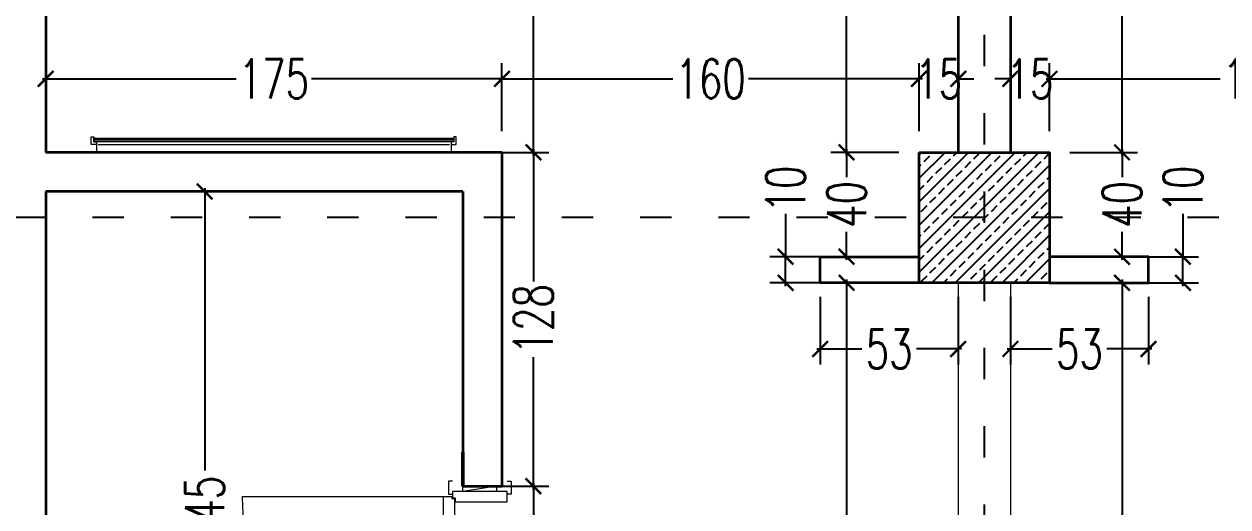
# Model space of a CAD drawing. Header units: centimetres. Extents: x -3207095 to 15275363, y -32656 to 4798027.
# Drawn here: x 699181.8 to 699643.5, y 4439228.7 to 4439413.7 of the extents above; entities that cross this region are included whole.
import ezdxf

# ---------------------------------------------------------------- set-up
doc = ezdxf.new("R2010")
doc.units = ezdxf.units.CM
doc.linetypes.add('ACAD_ISO03W100', pattern=[30, 12, -18])
doc.linetypes.add('DUZ', pattern=[500, 500])
doc.layers.get('0').update_dxf_attribs({"color": 1, "linetype": 'DUZ'})
for name, color, linetype in [('0 MC MAHAL', 94, 'Continuous'), ('DIM', 1, 'DUZ'), ('KOLTAR_F', 145, 'Continuous')]:
    doc.layers.add(name, color=color, linetype=linetype)
for name, color, linetype, lineweight in [('DUV', 220, 'Continuous', 50), ('DUVAR', 7, 'Continuous', 35), ('FE_MOBTEF.2', 33, 'Continuous', 18), ('iç duvar', 7, 'Continuous', 50), ('KAPEN', 151, 'Continuous', 9), ('KOLON_F', 3, 'Continuous', 35)]:
    doc.layers.add(name, color=color, linetype=linetype, lineweight=lineweight)
doc.styles.add('DIM', font='ROMANSTW.SHX', dxfattribs={"width": 0.7})
doc.dimstyles.new('1_100', dxfattribs={"dimtxt": 15, "dimasz": 6, "dimexe": 6, "dimexo": 0, "dimgap": 2, "dimtad": 0, "dimdec": 1, "dimzin": 11, "dimdsep": 46, "dimtxsty": 'DIM', "dimblk": 'ARCHTICK', "dimcen": 3, "dimdle": 1.25, "dimclrt": 2, "dimadec": 0, "dimazin": 0, "dimtfac": 1.25, "dimtdec": 1, "dimtix": 1, "dimtofl": 0, "dimtmove": 1, "dimatfit": 3, "dimldrblk": 'ARCHTICK', "dimfxl": 20, "dimfxlon": 1, "dimtolj": 1, "dimtzin": 0, "dimarcsym": 0})

# ---------------------------------------------------------------- blocks, each defined once
blk = doc.blocks.new('new block')
at = {"layer": 'KAPEN'}
for p, q in [((105202.0528, 48261.8596), (105202.0198, 48261.8596)), ((105202.0528, 48261.8526), (105202.0528, 48261.8596)), ((105202.0628, 48261.8526), (105202.0528, 48261.8526)), ((105202.0628, 48261.0466), (105202.0628, 48261.8526)), ((105201.2498, 48261.0396), (105202.0528, 48261.0396)), ((105202.0528, 48261.0466), (105202.0628, 48261.0466)), ((105202.0528, 48261.0396), (105202.0528, 48261.0466))]:
    blk.add_line(p, q, dxfattribs=at)
for points in [[(105202.0548, 48261.9196), (105202.0398, 48261.9196), (105202.0398, 48261.8696), (105202.0548, 48261.8696)], [(105202.2248, 48261.8796), (105202.2248, 48261.8996), (105202.0948, 48261.8796), (105202.0948, 48261.8996)], [(105202.2648, 48261.9196), (105202.2798, 48261.9196), (105202.2798, 48261.8696), (105202.2648, 48261.8696)], [(105202.0198, 48261.0396), (105202.0198, 48261.8596)], [(105202.0548, 48260.9796), (105202.0398, 48260.9796), (105202.0398, 48261.0296), (105202.0548, 48261.0296)], [(105202.2248, 48261.0196), (105202.2248, 48260.9996), (105202.0948, 48261.0196), (105202.0948, 48260.9996)], [(105202.2648, 48260.9796), (105202.2798, 48260.9796), (105202.2798, 48261.0296), (105202.2648, 48261.0296)]]:
    blk.add_lwpolyline(points, dxfattribs=at)
for points in [[(105202.0548, 48261.8796), (105202.0548, 48261.8546), (105202.0648, 48261.8546), (105202.0648, 48261.8396), (105202.2648, 48261.8396), (105202.2648, 48261.8796)], [(105202.0548, 48261.0196), (105202.0548, 48261.0446), (105202.0648, 48261.0446), (105202.0648, 48261.0596), (105202.2648, 48261.0596), (105202.2648, 48261.0196)]]:
    blk.add_lwpolyline(points, close=True, dxfattribs=at)
blk.add_arc((105202.0715, 48261.0396), 0.8216, 93.6023, 180, dxfattribs=at)
blk = doc.blocks.new('rgtkjıtdkfgölv')
at = {"layer": 'FE_MOBTEF.2'}
for p, q in [((104445.9076, 48877.9319), (104445.9076, 48877.9619)), ((104447.2679, 48877.9319), (104447.2679, 48877.9619)), ((104445.9079, 48877.9319), (104445.8879, 48877.9319)), ((104445.8879, 48877.9319), (104445.8879, 48877.9019)), ((104445.8879, 48877.9019), (104445.8979, 48877.9019)), ((104445.8979, 48877.9139), (104445.8979, 48877.9219)), ((104445.8979, 48877.9219), (104447.2779, 48877.9219)), ((104445.8979, 48877.9219), (104445.9079, 48877.9219)), ((104445.8979, 48877.9019), (104445.8979, 48877.9219)), ((104445.8979, 48877.9079), (104445.8979, 48877.9139)), ((104445.8979, 48877.9139), (104447.2779, 48877.9139)), ((104447.2779, 48877.9139), (104445.8979, 48877.9139)), ((104447.2779, 48877.9079), (104445.8979, 48877.9079)), ((104445.9079, 48877.9219), (104445.9079, 48877.9319)), ((104447.2612, 48877.9319), (104445.9143, 48877.9319)), ((104447.2679, 48877.9319), (104447.2879, 48877.9319)), ((104447.2679, 48877.9219), (104447.2679, 48877.9319)), ((104447.2779, 48877.9219), (104447.2679, 48877.9219)), ((104447.2779, 48877.9019), (104447.2779, 48877.9219)), ((104447.2779, 48877.9219), (104447.2779, 48877.9139)), ((104447.2779, 48877.9139), (104447.2779, 48877.9079)), ((104447.2879, 48877.9019), (104447.2779, 48877.9019)), ((104447.2879, 48877.9319), (104447.2879, 48877.9019))]:
    blk.add_line(p, q, dxfattribs=at)
blk = doc.blocks.new('_ArchTick')
at = {"color": 0, "linetype": 'ByBlock', "const_width": 0.15}
blk.add_lwpolyline([(-0.5, -0.5), (0.5, 0.5)], dxfattribs=at)
blk = doc.blocks.new('*D5432')
at = {"layer": 'Defpoints', "color": 0, "linetype": 'Continuous', "lineweight": 5, "transparency": 16777216}
for p in [(699497.27, 4439314.58), (699504.96, 4439314.58), (699504.96, 4439069.58)]:
    blk.add_point(p, dxfattribs=at)
at = {"layer": 'DIM', "color": 0, "linetype": 'Continuous', "lineweight": -2, "transparency": 16777216}
for p, q in [((699504.96, 4439314.58), (699491.27, 4439314.58)), ((699497.27, 4439315.83), (699497.27, 4439207.58)), ((699497.27, 4439068.33), (699497.27, 4439176.58)), ((699504.96, 4439069.58), (699491.27, 4439069.58))]:
    blk.add_line(p, q, dxfattribs=at)
at = {"layer": 'DIM', "color": 0, "linetype": 'Continuous', "lineweight": -2, "transparency": 16777216, "xscale": 6, "yscale": 6, "zscale": 6}
for p, rotation in [((699497.27, 4439314.58), 90), ((699497.27, 4439069.58), 270)]:
    blk.add_blockref('_ArchTick', p, dxfattribs=dict(at, rotation=rotation))
at = {"layer": 'DIM', "color": 2, "linetype": 'Continuous', "lineweight": 5, "transparency": 16777216, "insert": (699497.27, 4439192.08), "char_height": 15, "attachment_point": 5, "rotation": 90, "style": 'DIM'}
blk.add_mtext('\\A1;245', dxfattribs=at)
blk = doc.blocks.new('*D5433')
at = {"layer": 'Defpoints', "color": 0, "linetype": 'Continuous', "lineweight": 5, "transparency": 16777216}
for p in [(699497.27, 4439364.58), (699511.9, 4439364.58), (699504.3, 4439324.58)]:
    blk.add_point(p, dxfattribs=at)
at = {"layer": 'DIM', "color": 0, "linetype": 'Continuous', "lineweight": -2, "transparency": 16777216}
for p, q in [((699511.9, 4439364.58), (699491.27, 4439364.58)), ((699497.27, 4439365.83), (699497.27, 4439355.08)), ((699497.27, 4439323.33), (699497.27, 4439334.08)), ((699504.3, 4439324.58), (699491.27, 4439324.58))]:
    blk.add_line(p, q, dxfattribs=at)
at = {"layer": 'DIM', "color": 0, "linetype": 'Continuous', "lineweight": -2, "transparency": 16777216, "xscale": 6, "yscale": 6, "zscale": 6}
for p, rotation in [((699497.27, 4439364.58), 90), ((699497.27, 4439324.58), 270)]:
    blk.add_blockref('_ArchTick', p, dxfattribs=dict(at, rotation=rotation))
at = {"layer": 'DIM', "color": 2, "linetype": 'Continuous', "lineweight": 5, "transparency": 16777216, "insert": (699497.27, 4439344.58), "char_height": 15, "attachment_point": 5, "rotation": 90, "style": 'DIM'}
blk.add_mtext('\\A1;40', dxfattribs=at)
blk = doc.blocks.new('*D5434')
at = {"layer": 'Defpoints', "color": 0, "linetype": 'Continuous', "lineweight": 5, "transparency": 16777216}
for p in [(699473.9, 4439324.58), (699487.1, 4439324.58), (699487.1, 4439314.58)]:
    blk.add_point(p, dxfattribs=at)
at = {"layer": 'DIM', "color": 0, "linetype": 'Continuous', "lineweight": -2, "transparency": 16777216}
for p, q in [((699473.9, 4439341), (699473.9, 4439324.58)), ((699473.9, 4439313.33), (699473.9, 4439325.83)), ((699487.1, 4439324.58), (699467.9, 4439324.58)), ((699487.1, 4439314.58), (699467.9, 4439314.58))]:
    blk.add_line(p, q, dxfattribs=at)
at = {"layer": 'DIM', "color": 0, "linetype": 'Continuous', "lineweight": -2, "transparency": 16777216, "xscale": 6, "yscale": 6, "zscale": 6}
for p, rotation in [((699473.9, 4439324.58), 90), ((699473.9, 4439314.58), 270)]:
    blk.add_blockref('_ArchTick', p, dxfattribs=dict(at, rotation=rotation))
at = {"layer": 'DIM', "color": 2, "linetype": 'Continuous', "lineweight": 5, "transparency": 16777216, "insert": (699473.9, 4439350.5), "char_height": 15, "attachment_point": 5, "rotation": 90, "style": 'DIM'}
blk.add_mtext('\\A1;10', dxfattribs=at)
blk = doc.blocks.new('*D5435')
at = {"layer": 'Defpoints', "color": 0, "linetype": 'Continuous', "lineweight": 5, "transparency": 16777216}
for p in [(699497.27, 4439834.58), (699525.1, 4439834.58), (699525.1, 4439364.58)]:
    blk.add_point(p, dxfattribs=at)
at = {"layer": 'DIM', "color": 0, "linetype": 'Continuous', "lineweight": -2, "transparency": 16777216}
for p, q in [((699517.27, 4439834.58), (699491.27, 4439834.58)), ((699497.27, 4439835.83), (699497.27, 4439615.08)), ((699497.27, 4439363.33), (699497.27, 4439584.08)), ((699517.27, 4439364.58), (699491.27, 4439364.58))]:
    blk.add_line(p, q, dxfattribs=at)
at = {"layer": 'DIM', "color": 0, "linetype": 'Continuous', "lineweight": -2, "transparency": 16777216, "xscale": 6, "yscale": 6, "zscale": 6}
for p, rotation in [((699497.27, 4439834.58), 90), ((699497.27, 4439364.58), 270)]:
    blk.add_blockref('_ArchTick', p, dxfattribs=dict(at, rotation=rotation))
at = {"layer": 'DIM', "color": 2, "linetype": 'Continuous', "lineweight": 5, "transparency": 16777216, "insert": (699497.27, 4439599.58), "char_height": 15, "attachment_point": 5, "rotation": 90, "style": 'DIM'}
blk.add_mtext('\\A1;470', dxfattribs=at)
blk = doc.blocks.new('*D5438')
at = {"layer": 'Defpoints', "color": 0, "linetype": 'Continuous', "lineweight": 5, "transparency": 16777216}
for p in [(699365.1, 4439236.58), (699377.14, 4439236.58), (699365.1, 4439146.58)]:
    blk.add_point(p, dxfattribs=at)
at = {"layer": 'DIM', "color": 0, "linetype": 'Continuous', "lineweight": -2, "transparency": 16777216}
for p, q in [((699365.1, 4439236.58), (699383.14, 4439236.58)), ((699377.14, 4439237.83), (699377.14, 4439202.08)), ((699377.14, 4439145.33), (699377.14, 4439181.08)), ((699365.1, 4439146.58), (699383.14, 4439146.58))]:
    blk.add_line(p, q, dxfattribs=at)
at = {"layer": 'DIM', "color": 0, "linetype": 'Continuous', "lineweight": -2, "transparency": 16777216, "xscale": 6, "yscale": 6, "zscale": 6}
for p, rotation in [((699377.14, 4439236.58), 90), ((699377.14, 4439146.58), 270)]:
    blk.add_blockref('_ArchTick', p, dxfattribs=dict(at, rotation=rotation))
at = {"layer": 'DIM', "color": 2, "linetype": 'Continuous', "lineweight": 5, "transparency": 16777216, "insert": (699377.14, 4439191.58), "char_height": 15, "attachment_point": 5, "rotation": 90, "style": 'DIM'}
blk.add_mtext('\\A1;90', dxfattribs=at)
blk = doc.blocks.new('*D5439')
at = {"layer": 'Defpoints', "color": 0, "linetype": 'Continuous', "lineweight": 5, "transparency": 16777216}
for p in [(699365.1, 4439364.58), (699377.14, 4439364.58), (699365.1, 4439236.58)]:
    blk.add_point(p, dxfattribs=at)
at = {"layer": 'DIM', "color": 0, "linetype": 'Continuous', "lineweight": -2, "transparency": 16777216}
for p, q in [((699365.1, 4439364.58), (699383.14, 4439364.58)), ((699377.14, 4439365.83), (699377.14, 4439315.08)), ((699377.14, 4439235.33), (699377.14, 4439286.08)), ((699365.1, 4439236.58), (699383.14, 4439236.58))]:
    blk.add_line(p, q, dxfattribs=at)
at = {"layer": 'DIM', "color": 0, "linetype": 'Continuous', "lineweight": -2, "transparency": 16777216, "xscale": 6, "yscale": 6, "zscale": 6}
for p, rotation in [((699377.14, 4439364.58), 90), ((699377.14, 4439236.58), 270)]:
    blk.add_blockref('_ArchTick', p, dxfattribs=dict(at, rotation=rotation))
at = {"layer": 'DIM', "color": 2, "linetype": 'Continuous', "lineweight": 5, "transparency": 16777216, "insert": (699377.14, 4439300.58), "char_height": 15, "attachment_point": 5, "rotation": 90, "style": 'DIM'}
blk.add_mtext('\\A1;128', dxfattribs=at)
blk = doc.blocks.new('*D5440')
at = {"layer": 'Defpoints', "color": 0, "linetype": 'Continuous', "lineweight": 5, "transparency": 16777216}
for p in [(699365.1, 4439864.58), (699377.14, 4439864.58), (699365.1, 4439364.58)]:
    blk.add_point(p, dxfattribs=at)
at = {"layer": 'DIM', "color": 0, "linetype": 'Continuous', "lineweight": -2, "transparency": 16777216}
for p, q in [((699377.14, 4439865.83), (699377.14, 4439630.08)), ((699365.1, 4439864.58), (699383.14, 4439864.58)), ((699377.14, 4439363.33), (699377.14, 4439599.08)), ((699365.1, 4439364.58), (699383.14, 4439364.58))]:
    blk.add_line(p, q, dxfattribs=at)
at = {"layer": 'DIM', "color": 0, "linetype": 'Continuous', "lineweight": -2, "transparency": 16777216, "xscale": 6, "yscale": 6, "zscale": 6}
for p, rotation in [((699377.14, 4439864.58), 90), ((699377.14, 4439364.58), 270)]:
    blk.add_blockref('_ArchTick', p, dxfattribs=dict(at, rotation=rotation))
at = {"layer": 'DIM', "color": 2, "linetype": 'Continuous', "lineweight": 5, "transparency": 16777216, "insert": (699377.14, 4439614.58), "char_height": 15, "attachment_point": 5, "rotation": 90, "style": 'DIM'}
blk.add_mtext('\\A1;500', dxfattribs=at)
blk = doc.blocks.new('*D5441')
at = {"layer": 'Defpoints', "color": 0, "linetype": 'Continuous', "lineweight": 5, "transparency": 16777216}
for p in [(699365.1, 4439392.75), (699190.1, 4439364.58), (699365.1, 4439364.58)]:
    blk.add_point(p, dxfattribs=at)
at = {"layer": 'DIM', "color": 0, "linetype": 'Continuous', "lineweight": -2, "transparency": 16777216}
for p, q in [((699190.1, 4439372.75), (699190.1, 4439398.75)), ((699365.1, 4439372.75), (699365.1, 4439398.75)), ((699188.85, 4439392.75), (699263.1, 4439392.75)), ((699366.35, 4439392.75), (699292.1, 4439392.75))]:
    blk.add_line(p, q, dxfattribs=at)
at = {"layer": 'DIM', "color": 0, "linetype": 'Continuous', "lineweight": -2, "transparency": 16777216, "xscale": 6, "yscale": 6, "zscale": 6, "rotation": 180}
blk.add_blockref('_ArchTick', (699190.1, 4439392.75), dxfattribs=at)
at = {"layer": 'DIM', "color": 0, "linetype": 'Continuous', "lineweight": -2, "transparency": 16777216, "xscale": 6, "yscale": 6, "zscale": 6}
blk.add_blockref('_ArchTick', (699365.1, 4439392.75), dxfattribs=at)
at = {"layer": 'DIM', "color": 2, "linetype": 'Continuous', "lineweight": 5, "transparency": 16777216, "insert": (699277.6, 4439392.75), "char_height": 15, "attachment_point": 5, "style": 'DIM'}
blk.add_mtext('\\A1;175', dxfattribs=at)
blk = doc.blocks.new('*D5442')
at = {"layer": 'Defpoints', "color": 0, "linetype": 'Continuous', "lineweight": 5, "transparency": 16777216}
for p in [(699525.1, 4439392.75), (699365.1, 4439364.58), (699525.1, 4439364.58)]:
    blk.add_point(p, dxfattribs=at)
at = {"layer": 'DIM', "color": 0, "linetype": 'Continuous', "lineweight": -2, "transparency": 16777216}
for p, q in [((699365.1, 4439372.75), (699365.1, 4439398.75)), ((699525.1, 4439372.75), (699525.1, 4439398.75)), ((699363.85, 4439392.75), (699430.6, 4439392.75)), ((699526.35, 4439392.75), (699459.6, 4439392.75))]:
    blk.add_line(p, q, dxfattribs=at)
at = {"layer": 'DIM', "color": 0, "linetype": 'Continuous', "lineweight": -2, "transparency": 16777216, "xscale": 6, "yscale": 6, "zscale": 6, "rotation": 180}
blk.add_blockref('_ArchTick', (699365.1, 4439392.75), dxfattribs=at)
at = {"layer": 'DIM', "color": 0, "linetype": 'Continuous', "lineweight": -2, "transparency": 16777216, "xscale": 6, "yscale": 6, "zscale": 6}
blk.add_blockref('_ArchTick', (699525.1, 4439392.75), dxfattribs=at)
at = {"layer": 'DIM', "color": 2, "linetype": 'Continuous', "lineweight": 5, "transparency": 16777216, "insert": (699445.1, 4439392.75), "char_height": 15, "attachment_point": 5, "style": 'DIM'}
blk.add_mtext('\\A1;160', dxfattribs=at)
blk = doc.blocks.new('*D5443')
at = {"layer": 'Defpoints', "color": 0, "linetype": 'Continuous', "lineweight": 5, "transparency": 16777216}
for p in [(699540.1, 4439392.75), (699525.1, 4439364.58), (699540.1, 4439364.58)]:
    blk.add_point(p, dxfattribs=at)
at = {"layer": 'DIM', "color": 0, "linetype": 'Continuous', "lineweight": -2, "transparency": 16777216}
for p, q in [((699525.1, 4439372.75), (699525.1, 4439398.75)), ((699540.1, 4439372.75), (699540.1, 4439398.75)), ((699525.1, 4439392.75), (699519.1, 4439392.75)), ((699540.1, 4439392.75), (699546.1, 4439392.75))]:
    blk.add_line(p, q, dxfattribs=at)
at = {"layer": 'DIM', "color": 0, "linetype": 'Continuous', "lineweight": -2, "transparency": 16777216, "xscale": 6, "yscale": 6, "zscale": 6}
blk.add_blockref('_ArchTick', (699525.1, 4439392.75), dxfattribs=at)
at = {"layer": 'DIM', "color": 0, "linetype": 'Continuous', "lineweight": -2, "transparency": 16777216, "xscale": 6, "yscale": 6, "zscale": 6, "rotation": 180}
blk.add_blockref('_ArchTick', (699540.1, 4439392.75), dxfattribs=at)
at = {"layer": 'DIM', "color": 2, "linetype": 'Continuous', "lineweight": 5, "transparency": 16777216, "insert": (699532.6, 4439392.75), "char_height": 15, "attachment_point": 5, "style": 'DIM'}
blk.add_mtext('\\A1;15', dxfattribs=at)
blk = doc.blocks.new('*D5445')
at = {"layer": 'Defpoints', "color": 0, "linetype": 'Continuous', "lineweight": 5, "transparency": 16777216}
for p in [(699487.1, 4439314.58), (699540.1, 4439314.58), (699487.1, 4439289.2)]:
    blk.add_point(p, dxfattribs=at)
at = {"layer": 'DIM', "color": 0, "linetype": 'Continuous', "lineweight": -2, "transparency": 16777216}
for p, q in [((699487.1, 4439309.2), (699487.1, 4439283.2)), ((699540.1, 4439309.2), (699540.1, 4439283.2)), ((699485.85, 4439289.2), (699503.1, 4439289.2)), ((699541.35, 4439289.2), (699524.1, 4439289.2))]:
    blk.add_line(p, q, dxfattribs=at)
at = {"layer": 'DIM', "color": 0, "linetype": 'Continuous', "lineweight": -2, "transparency": 16777216, "xscale": 6, "yscale": 6, "zscale": 6, "rotation": 180}
blk.add_blockref('_ArchTick', (699487.1, 4439289.2), dxfattribs=at)
at = {"layer": 'DIM', "color": 0, "linetype": 'Continuous', "lineweight": -2, "transparency": 16777216, "xscale": 6, "yscale": 6, "zscale": 6}
blk.add_blockref('_ArchTick', (699540.1, 4439289.2), dxfattribs=at)
at = {"layer": 'DIM', "color": 2, "linetype": 'Continuous', "lineweight": 5, "transparency": 16777216, "insert": (699513.6, 4439289.2), "char_height": 15, "attachment_point": 5, "style": 'DIM'}
blk.add_mtext('\\A1;53', dxfattribs=at)
blk = doc.blocks.new('*D5446')
at = {"layer": 'Defpoints', "color": 0, "linetype": 'Continuous', "lineweight": 5, "transparency": 16777216}
for p in [(699595.24, 4439314.58), (699602.92, 4439314.58), (699595.24, 4439069.58)]:
    blk.add_point(p, dxfattribs=at)
at = {"layer": 'DIM', "color": 0, "linetype": 'Continuous', "lineweight": -2, "transparency": 16777216}
for p, q in [((699595.24, 4439314.58), (699608.92, 4439314.58)), ((699602.92, 4439315.83), (699602.92, 4439207.58)), ((699602.92, 4439068.33), (699602.92, 4439176.58)), ((699595.24, 4439069.58), (699608.92, 4439069.58))]:
    blk.add_line(p, q, dxfattribs=at)
at = {"layer": 'DIM', "color": 0, "linetype": 'Continuous', "lineweight": -2, "transparency": 16777216, "xscale": 6, "yscale": 6, "zscale": 6}
for p, rotation in [((699602.92, 4439314.58), 90), ((699602.92, 4439069.58), 270)]:
    blk.add_blockref('_ArchTick', p, dxfattribs=dict(at, rotation=rotation))
at = {"layer": 'DIM', "color": 2, "linetype": 'Continuous', "lineweight": 5, "transparency": 16777216, "insert": (699602.92, 4439192.08), "char_height": 15, "attachment_point": 5, "rotation": 90, "style": 'DIM'}
blk.add_mtext('\\A1;245', dxfattribs=at)
blk = doc.blocks.new('*D5447')
at = {"layer": 'Defpoints', "color": 0, "linetype": 'Continuous', "lineweight": 5, "transparency": 16777216}
for p in [(699588.29, 4439364.58), (699602.92, 4439364.58), (699595.9, 4439324.58)]:
    blk.add_point(p, dxfattribs=at)
at = {"layer": 'DIM', "color": 0, "linetype": 'Continuous', "lineweight": -2, "transparency": 16777216}
for p, q in [((699588.29, 4439364.58), (699608.92, 4439364.58)), ((699602.92, 4439365.83), (699602.92, 4439355.08)), ((699602.92, 4439323.33), (699602.92, 4439334.08)), ((699595.9, 4439324.58), (699608.92, 4439324.58))]:
    blk.add_line(p, q, dxfattribs=at)
at = {"layer": 'DIM', "color": 0, "linetype": 'Continuous', "lineweight": -2, "transparency": 16777216, "xscale": 6, "yscale": 6, "zscale": 6}
for p, rotation in [((699602.92, 4439364.58), 90), ((699602.92, 4439324.58), 270)]:
    blk.add_blockref('_ArchTick', p, dxfattribs=dict(at, rotation=rotation))
at = {"layer": 'DIM', "color": 2, "linetype": 'Continuous', "lineweight": 5, "transparency": 16777216, "insert": (699602.92, 4439344.58), "char_height": 15, "attachment_point": 5, "rotation": 90, "style": 'DIM'}
blk.add_mtext('\\A1;40', dxfattribs=at)
blk = doc.blocks.new('*D5448')
at = {"layer": 'Defpoints', "color": 0, "linetype": 'Continuous', "lineweight": 5, "transparency": 16777216}
for p in [(699613.1, 4439324.58), (699626.3, 4439324.58), (699613.1, 4439314.58)]:
    blk.add_point(p, dxfattribs=at)
at = {"layer": 'DIM', "color": 0, "linetype": 'Continuous', "lineweight": -2, "transparency": 16777216}
for p, q in [((699626.3, 4439341), (699626.3, 4439324.58)), ((699626.3, 4439313.33), (699626.3, 4439325.83)), ((699613.1, 4439324.58), (699632.3, 4439324.58)), ((699613.1, 4439314.58), (699632.3, 4439314.58))]:
    blk.add_line(p, q, dxfattribs=at)
at = {"layer": 'DIM', "color": 0, "linetype": 'Continuous', "lineweight": -2, "transparency": 16777216, "xscale": 6, "yscale": 6, "zscale": 6}
for p, rotation in [((699626.3, 4439324.58), 90), ((699626.3, 4439314.58), 270)]:
    blk.add_blockref('_ArchTick', p, dxfattribs=dict(at, rotation=rotation))
at = {"layer": 'DIM', "color": 2, "linetype": 'Continuous', "lineweight": 5, "transparency": 16777216, "insert": (699626.3, 4439350.5), "char_height": 15, "attachment_point": 5, "rotation": 90, "style": 'DIM'}
blk.add_mtext('\\A1;10', dxfattribs=at)
blk = doc.blocks.new('*D5449')
at = {"layer": 'Defpoints', "color": 0, "linetype": 'Continuous', "lineweight": 5, "transparency": 16777216}
for p in [(699575.1, 4439834.58), (699602.92, 4439834.58), (699575.1, 4439364.58)]:
    blk.add_point(p, dxfattribs=at)
at = {"layer": 'DIM', "color": 0, "linetype": 'Continuous', "lineweight": -2, "transparency": 16777216}
for p, q in [((699582.92, 4439834.58), (699608.92, 4439834.58)), ((699602.92, 4439835.83), (699602.92, 4439615.08)), ((699602.92, 4439363.33), (699602.92, 4439584.08)), ((699582.92, 4439364.58), (699608.92, 4439364.58))]:
    blk.add_line(p, q, dxfattribs=at)
at = {"layer": 'DIM', "color": 0, "linetype": 'Continuous', "lineweight": -2, "transparency": 16777216, "xscale": 6, "yscale": 6, "zscale": 6}
for p, rotation in [((699602.92, 4439834.58), 90), ((699602.92, 4439364.58), 270)]:
    blk.add_blockref('_ArchTick', p, dxfattribs=dict(at, rotation=rotation))
at = {"layer": 'DIM', "color": 2, "linetype": 'Continuous', "lineweight": 5, "transparency": 16777216, "insert": (699602.92, 4439599.58), "char_height": 15, "attachment_point": 5, "rotation": 90, "style": 'DIM'}
blk.add_mtext('\\A1;470', dxfattribs=at)
blk = doc.blocks.new('*D5456')
at = {"layer": 'Defpoints', "color": 0, "linetype": 'Continuous', "lineweight": 5, "transparency": 16777216}
for p in [(699575.1, 4439392.75), (699575.1, 4439364.58), (699735.1, 4439364.58)]:
    blk.add_point(p, dxfattribs=at)
at = {"layer": 'DIM', "color": 0, "linetype": 'Continuous', "lineweight": -2, "transparency": 16777216}
for p, q in [((699575.1, 4439372.75), (699575.1, 4439398.75)), ((699735.1, 4439372.75), (699735.1, 4439398.75)), ((699573.85, 4439392.75), (699640.6, 4439392.75)), ((699736.35, 4439392.75), (699669.6, 4439392.75))]:
    blk.add_line(p, q, dxfattribs=at)
at = {"layer": 'DIM', "color": 0, "linetype": 'Continuous', "lineweight": -2, "transparency": 16777216, "xscale": 6, "yscale": 6, "zscale": 6, "rotation": 180}
blk.add_blockref('_ArchTick', (699575.1, 4439392.75), dxfattribs=at)
at = {"layer": 'DIM', "color": 0, "linetype": 'Continuous', "lineweight": -2, "transparency": 16777216, "xscale": 6, "yscale": 6, "zscale": 6}
blk.add_blockref('_ArchTick', (699735.1, 4439392.75), dxfattribs=at)
at = {"layer": 'DIM', "color": 2, "linetype": 'Continuous', "lineweight": 5, "transparency": 16777216, "insert": (699655.1, 4439392.75), "char_height": 15, "attachment_point": 5, "style": 'DIM'}
blk.add_mtext('\\A1;160', dxfattribs=at)
blk = doc.blocks.new('*D5457')
at = {"layer": 'Defpoints', "color": 0, "linetype": 'Continuous', "lineweight": 5, "transparency": 16777216}
for p in [(699560.1, 4439392.75), (699560.1, 4439364.58), (699575.1, 4439364.58)]:
    blk.add_point(p, dxfattribs=at)
at = {"layer": 'DIM', "color": 0, "linetype": 'Continuous', "lineweight": -2, "transparency": 16777216}
for p, q in [((699560.1, 4439372.75), (699560.1, 4439398.75)), ((699575.1, 4439372.75), (699575.1, 4439398.75)), ((699560.1, 4439392.75), (699554.1, 4439392.75)), ((699575.1, 4439392.75), (699581.1, 4439392.75))]:
    blk.add_line(p, q, dxfattribs=at)
at = {"layer": 'DIM', "color": 0, "linetype": 'Continuous', "lineweight": -2, "transparency": 16777216, "xscale": 6, "yscale": 6, "zscale": 6}
blk.add_blockref('_ArchTick', (699560.1, 4439392.75), dxfattribs=at)
at = {"layer": 'DIM', "color": 0, "linetype": 'Continuous', "lineweight": -2, "transparency": 16777216, "xscale": 6, "yscale": 6, "zscale": 6, "rotation": 180}
blk.add_blockref('_ArchTick', (699575.1, 4439392.75), dxfattribs=at)
at = {"layer": 'DIM', "color": 2, "linetype": 'Continuous', "lineweight": 5, "transparency": 16777216, "insert": (699567.6, 4439392.75), "char_height": 15, "attachment_point": 5, "style": 'DIM'}
blk.add_mtext('\\A1;15', dxfattribs=at)
blk = doc.blocks.new('*D5459')
at = {"layer": 'Defpoints', "color": 0, "linetype": 'Continuous', "lineweight": 5, "transparency": 16777216}
for p in [(699560.1, 4439314.58), (699613.1, 4439314.58), (699613.1, 4439289.2)]:
    blk.add_point(p, dxfattribs=at)
at = {"layer": 'DIM', "color": 0, "linetype": 'Continuous', "lineweight": -2, "transparency": 16777216}
for p, q in [((699560.1, 4439309.2), (699560.1, 4439283.2)), ((699613.1, 4439309.2), (699613.1, 4439283.2)), ((699558.85, 4439289.2), (699576.1, 4439289.2)), ((699614.35, 4439289.2), (699597.1, 4439289.2))]:
    blk.add_line(p, q, dxfattribs=at)
at = {"layer": 'DIM', "color": 0, "linetype": 'Continuous', "lineweight": -2, "transparency": 16777216, "xscale": 6, "yscale": 6, "zscale": 6, "rotation": 180}
blk.add_blockref('_ArchTick', (699560.1, 4439289.2), dxfattribs=at)
at = {"layer": 'DIM', "color": 0, "linetype": 'Continuous', "lineweight": -2, "transparency": 16777216, "xscale": 6, "yscale": 6, "zscale": 6}
blk.add_blockref('_ArchTick', (699613.1, 4439289.2), dxfattribs=at)
at = {"layer": 'DIM', "color": 2, "linetype": 'Continuous', "lineweight": 5, "transparency": 16777216, "insert": (699586.6, 4439289.2), "char_height": 15, "attachment_point": 5, "style": 'DIM'}
blk.add_mtext('\\A1;53', dxfattribs=at)
blk = doc.blocks.new('*D5070')
at = {"layer": 'Defpoints', "color": 0, "linetype": 'Continuous', "lineweight": 5, "transparency": 16777216}
for p in [(699235.1, 4439349.58), (699251.11, 4439349.58), (699235.1, 4439104.58)]:
    blk.add_point(p, dxfattribs=at)
at = {"layer": 'DIM', "color": 0, "linetype": 'Continuous', "lineweight": -2, "transparency": 16777216}
for p, q in [((699235.1, 4439349.58), (699257.11, 4439349.58)), ((699251.11, 4439350.83), (699251.11, 4439242.58)), ((699251.11, 4439103.33), (699251.11, 4439211.58)), ((699235.1, 4439104.58), (699257.11, 4439104.58))]:
    blk.add_line(p, q, dxfattribs=at)
at = {"layer": 'DIM', "color": 0, "linetype": 'Continuous', "lineweight": -2, "transparency": 16777216, "xscale": 6, "yscale": 6, "zscale": 6}
for p, rotation in [((699251.11, 4439349.58), 90), ((699251.11, 4439104.58), 270)]:
    blk.add_blockref('_ArchTick', p, dxfattribs=dict(at, rotation=rotation))
at = {"layer": 'DIM', "color": 2, "linetype": 'Continuous', "lineweight": 5, "transparency": 16777216, "insert": (699251.11, 4439227.08), "char_height": 15, "attachment_point": 5, "rotation": 90, "style": 'DIM'}
blk.add_mtext('\\A1;245', dxfattribs=at)

msp = doc.modelspace()

# ---------------------------------------------------------------- hatches: boundary and pattern name
at = {"layer": 'KOLTAR_F'}
h = msp.add_hatch(dxfattribs=at)
h.set_pattern_fill('ANSI33', color=256, style=0)
h.set_pattern_definition([(45, (38941.6195, -65047.8906), (-4.4901280605, 4.4901280605), []), (45, (38946.1096, -65047.8906), (-4.4901280605, 4.4901280605), [3.175, -1.5875])])
h.paths.add_polyline_path([(699525.1, 4439364.58), (699575.1, 4439364.58), (699575.1, 4439314.58), (699525.1, 4439314.58)])

# ---------------------------------------------------------------- linework, layer by layer
at = {"color": 232, "linetype": 'ACAD_ISO03W100'}
for p, q in [((699550.1, 4439979.58), (699550.1, 4436849.58)), ((701890.1, 4439339.58), (697950.1, 4439339.58))]:
    msp.add_line(p, q, dxfattribs=at)
at = {"layer": 'DUV'}
msp.add_line((699350.1, 4439249.58), (699350.1, 4439236.58), dxfattribs=at)
at = {"layer": 'DUVAR'}
for p, q in [((699190.1, 4439864.58), (699190.1, 4439364.58)), ((699540.1, 4439834.58), (699540.1, 4439364.58)), ((699560.1, 4439834.58), (699560.1, 4439364.58)), ((699365.1, 4439364.58), (699190.1, 4439364.58)), ((699365.1, 4439364.58), (699365.1, 4439236.58)), ((699190.1, 4439349.58), (699190.1, 4439104.58)), ((699350.1, 4439349.58), (699190.1, 4439349.58)), ((699350.1, 4439349.58), (699350.1, 4439236.58)), ((699350.1, 4439236.58), (699365.1, 4439236.58))]:
    msp.add_line(p, q, dxfattribs=at)
for points in [[(699525.1, 4439314.58), (699487.1, 4439314.58), (699487.1, 4439324.58), (699525.1, 4439324.58)], [(699575.1, 4439314.58), (699613.1, 4439314.58), (699613.1, 4439324.58), (699575.1, 4439324.58)]]:
    msp.add_lwpolyline(points, dxfattribs=at)
at = {"layer": 'iç duvar', "color": 7, "lineweight": 18}
for p, q in [((699540.1, 4439314.58), (699540.1, 4439069.58)), ((699560.1, 4439314.58), (699560.1, 4439069.58))]:
    msp.add_line(p, q, dxfattribs=at)
at = {"layer": 'KOLON_F'}
msp.add_lwpolyline([(699525.1, 4439364.58), (699575.1, 4439364.58), (699575.1, 4439314.58), (699525.1, 4439314.58)], close=True, dxfattribs=at)

# ---------------------------------------------------------------- block references
at = {"xscale": -99.999999999621, "yscale": 99.999999999621, "zscale": 99.999999999621, "rotation": 180}
msp.add_blockref('new block', (-9820859.39, 9265336.54), dxfattribs=at)
at = {"layer": '0 MC MAHAL', "xscale": 99.999999999621, "yscale": 99.999999999621, "zscale": 99.999999999621, "rotation": 180}
msp.add_blockref('rgtkjıtdkfgölv', (11143936.37, 9327160.77), dxfattribs=at)

# ---------------------------------------------------------------- dimensions: what is measured, and where the dimension line sits
at = {"layer": 'DIM', "linetype": 'Continuous', "lineweight": 5}
for base, p1, p2, angle, picture, middle in [((699377.14, 4439864.58), (699365.1, 4439364.58), (699365.1, 4439864.58), 90, '*D5440', (699377.14, 4439614.58)), ((699497.27, 4439834.58), (699525.1, 4439364.58), (699525.1, 4439834.58), 90, '*D5435', (699497.27, 4439599.58)), ((699602.92, 4439834.58), (699575.1, 4439364.58), (699575.1, 4439834.58), 90, '*D5449', (699602.92, 4439599.58)), ((699365.1, 4439392.75), (699190.1, 4439364.58), (699365.1, 4439364.58), 180, '*D5441', (699277.6, 4439392.75)), ((699525.1, 4439392.75), (699365.1, 4439364.58), (699525.1, 4439364.58), 180, '*D5442', (699445.1, 4439392.75)), ((699540.1, 4439392.75), (699525.1, 4439364.58), (699540.1, 4439364.58), 180, '*D5443', (699532.6, 4439392.75)), ((699377.14, 4439364.58), (699365.1, 4439236.58), (699365.1, 4439364.58), 90, '*D5439', (699377.14, 4439300.58)), ((699497.27, 4439364.58), (699504.3, 4439324.58), (699511.9, 4439364.58), 90, '*D5433', (699497.27, 4439344.58)), ((699602.92, 4439364.58), (699595.9, 4439324.58), (699588.29, 4439364.58), 90, '*D5447', (699602.92, 4439344.58)), ((699251.11, 4439349.58), (699235.1, 4439104.58), (699235.1, 4439349.58), 90, '*D5070', (699251.11, 4439227.08)), ((699497.27, 4439314.58), (699504.96, 4439069.58), (699504.96, 4439314.58), 90, '*D5432', (699497.27, 4439192.08)), ((699602.92, 4439314.58), (699595.24, 4439069.58), (699595.24, 4439314.58), 90, '*D5446', (699602.92, 4439192.08)), ((699487.1, 4439289.2), (699540.1, 4439314.58), (699487.1, 4439314.58), 180, '*D5445', (699513.6, 4439289.2)), ((699377.14, 4439236.58), (699365.1, 4439146.58), (699365.1, 4439236.58), 90, '*D5438', (699377.14, 4439191.58))]:
    dim = msp.add_linear_dim(base=base, p1=p1, p2=p2, angle=angle, dimstyle='1_100', dxfattribs=at)
    dim.commit()
    dim.dimension.update_dxf_attribs({"geometry": picture, "text_midpoint": middle})
for base, p1, p2, picture, middle in [((699560.1, 4439392.75), (699575.1, 4439364.58), (699560.1, 4439364.58), '*D5457', (699567.6, 4439392.75)), ((699575.1, 4439392.75), (699735.1, 4439364.58), (699575.1, 4439364.58), '*D5456', (699655.1, 4439392.75)), ((699613.1, 4439289.2), (699560.1, 4439314.58), (699613.1, 4439314.58), '*D5459', (699586.6, 4439289.2))]:
    dim = msp.add_linear_dim(base=base, p1=p1, p2=p2, dimstyle='1_100', dxfattribs=at)
    dim.commit()
    dim.dimension.update_dxf_attribs({"geometry": picture, "text_midpoint": middle})
for base, p1, p2, picture, middle in [((699473.9, 4439324.58), (699487.1, 4439314.58), (699487.1, 4439324.58), '*D5434', (699473.9, 4439350.5)), ((699626.3, 4439324.58), (699613.1, 4439314.58), (699613.1, 4439324.58), '*D5448', (699626.3, 4439350.5))]:
    dim = msp.add_linear_dim(base=base, p1=p1, p2=p2, angle=90, dimstyle='1_100', dxfattribs=at)
    dim.commit()
    dim.dimension.update_dxf_attribs({"geometry": picture, "text_midpoint": middle, "dimtype": 160})

doc.saveas('drawing.dxf')
